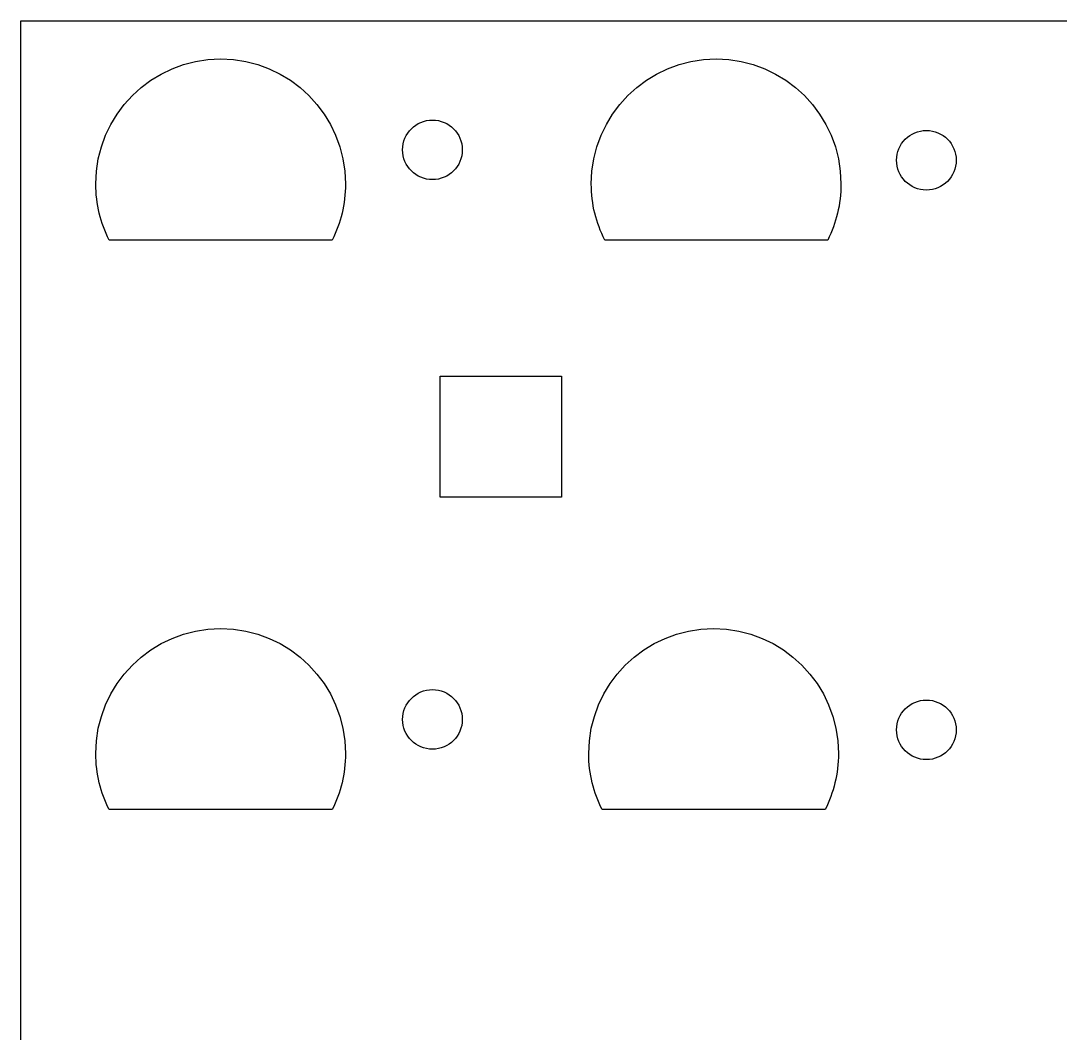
# Model space of a CAD drawing. Extents: x -370 to 54, y -4 to 394.
# Drawn here: x -159.8 to -57, y 96.2 to 196.4 of the extents above; entities that cross this region are included whole.
import ezdxf

# ---------------------------------------------------------------- set-up
doc = ezdxf.new("R2010")
doc.units = 0
doc.layers.get('0').update_dxf_attribs({"linetype": 'CONTINUOUS'})

msp = doc.modelspace()

# ---------------------------------------------------------------- linework, layer by layer
at = {"color": 7}
for p, q in [((-159.81623, 196.362697), (48.869504, 196.362697)), ((-159.81623, 1.461009), (-159.81623, 196.362697)), ((-120.729017, 186.03574), (-120.485797, 186.183506)), ((-120.485797, 186.183506), (-120.227931, 186.307729)), ((-120.227931, 186.307729), (-119.956885, 186.40693)), ((-119.956885, 186.40693), (-119.674183, 186.479619)), ((-119.674183, 186.479619), (-119.381264, 186.524323)), ((-119.381264, 186.524323), (-119.079653, 186.539535)), ((-119.079653, 186.539535), (-118.778014, 186.524323)), ((-118.778014, 186.524323), (-118.485124, 186.479619)), ((-118.485124, 186.479619), (-118.202394, 186.40693)), ((-118.202394, 186.40693), (-117.931376, 186.307729)), ((-117.931376, 186.307729), (-117.673481, 186.183506)), ((-117.673481, 186.183506), (-117.430262, 186.03574)), ((-121.673586, 184.9957), (-121.525843, 185.238928)), ((-121.525843, 185.238928), (-121.356001, 185.466026)), ((-121.356001, 185.466026), (-121.165614, 185.675517)), ((-121.165614, 185.675517), (-120.956121, 185.865918)), ((-120.956121, 185.865918), (-120.729017, 186.03574)), ((-117.430262, 186.03574), (-117.203158, 185.865918)), ((-117.203158, 185.865918), (-116.993664, 185.675517)), ((-116.993664, 185.675517), (-116.803277, 185.466026)), ((-116.803277, 185.466026), (-116.633464, 185.238928)), ((-116.633464, 185.238928), (-116.485693, 184.9957)), ((-71.855525, 185.003117), (-71.612306, 185.150883)), ((-71.612306, 185.150883), (-71.354411, 185.275106)), ((-71.354411, 185.275106), (-71.083365, 185.374307)), ((-71.083365, 185.374307), (-70.800663, 185.446996)), ((-70.800663, 185.446996), (-70.507773, 185.4917)), ((-70.507773, 185.4917), (-70.206133, 185.506912)), ((-70.206133, 185.506912), (-69.904523, 185.4917)), ((-69.904523, 185.4917), (-69.611604, 185.446996)), ((-69.611604, 185.446996), (-69.328902, 185.374307)), ((-69.328902, 185.374307), (-69.057856, 185.275106)), ((-69.057856, 185.275106), (-68.799989, 185.150883)), ((-68.799989, 185.150883), (-68.55677, 185.003117)), ((-122.014426, 183.891175), (-121.969722, 184.184082)), ((-121.969722, 184.184082), (-121.897021, 184.466793)), ((-121.897021, 184.466793), (-121.79782, 184.737828)), ((-121.79782, 184.737828), (-121.673586, 184.9957)), ((-116.485693, 184.9957), (-116.361487, 184.737828)), ((-116.361487, 184.737828), (-116.262285, 184.466793)), ((-116.262285, 184.466793), (-116.189585, 184.184082)), ((-116.189585, 184.184082), (-116.144881, 183.891175)), ((-72.800094, 183.963077), (-72.652323, 184.206305)), ((-72.652323, 184.206305), (-72.48251, 184.433403)), ((-72.48251, 184.433403), (-72.292094, 184.642897)), ((-72.292094, 184.642897), (-72.082629, 184.833295)), ((-72.082629, 184.833295), (-71.855525, 185.003117)), ((-68.55677, 185.003117), (-68.329666, 184.833295)), ((-68.329666, 184.833295), (-68.120173, 184.642897)), ((-68.120173, 184.642897), (-67.929785, 184.433403)), ((-67.929785, 184.433403), (-67.759944, 184.206305)), ((-67.759944, 184.206305), (-67.612201, 183.963077)), ((-122.029666, 183.589553), (-122.014426, 183.891175)), ((-122.014426, 183.287934), (-122.029666, 183.589553)), ((-121.969722, 182.995027), (-122.014426, 183.287934)), ((-116.144881, 183.287934), (-116.189585, 182.995027)), ((-116.144881, 183.891175), (-116.129641, 183.589553)), ((-116.129641, 183.589553), (-116.144881, 183.287934)), ((-73.140906, 182.858552), (-73.096202, 183.15146)), ((-73.096202, 183.15146), (-73.023501, 183.43417)), ((-73.023501, 183.43417), (-72.9243, 183.705205)), ((-72.9243, 183.705205), (-72.800094, 183.963077)), ((-67.612201, 183.963077), (-67.487967, 183.705205)), ((-67.487967, 183.705205), (-67.388765, 183.43417)), ((-67.388765, 183.43417), (-67.316065, 183.15146)), ((-67.316065, 183.15146), (-67.271361, 182.858552)), ((-121.897021, 182.712316), (-121.969722, 182.995027)), ((-121.79782, 182.441281), (-121.897021, 182.712316)), ((-121.673586, 182.183409), (-121.79782, 182.441281)), ((-121.525843, 181.940182), (-121.673586, 182.183409)), ((-116.485693, 182.183409), (-116.633464, 181.940182)), ((-116.361487, 182.441281), (-116.485693, 182.183409)), ((-116.262285, 182.712316), (-116.361487, 182.441281)), ((-116.189585, 182.995027), (-116.262285, 182.712316)), ((-73.156146, 182.55693), (-73.140906, 182.858552)), ((-73.140906, 182.255311), (-73.156146, 182.55693)), ((-73.096202, 181.962404), (-73.140906, 182.255311)), ((-67.271361, 182.255311), (-67.316065, 181.962404)), ((-67.271361, 182.858552), (-67.256121, 182.55693)), ((-67.256121, 182.55693), (-67.271361, 182.255311)), ((-121.356001, 181.71308), (-121.525843, 181.940182)), ((-121.165614, 181.503589), (-121.356001, 181.71308)), ((-120.956121, 181.313191), (-121.165614, 181.503589)), ((-120.729017, 181.143367), (-120.956121, 181.313191)), ((-120.485797, 180.995604), (-120.729017, 181.143367)), ((-117.430262, 181.143367), (-117.673481, 180.995604)), ((-117.203158, 181.313191), (-117.430262, 181.143367)), ((-116.993664, 181.503589), (-117.203158, 181.313191)), ((-116.803277, 181.71308), (-116.993664, 181.503589)), ((-116.633464, 181.940182), (-116.803277, 181.71308)), ((-73.023501, 181.679693), (-73.096202, 181.962404)), ((-72.9243, 181.408658), (-73.023501, 181.679693)), ((-72.800094, 181.150786), (-72.9243, 181.408658)), ((-72.652323, 180.907559), (-72.800094, 181.150786)), ((-67.612201, 181.150786), (-67.759944, 180.907559)), ((-67.487967, 181.408658), (-67.612201, 181.150786)), ((-67.388765, 181.679693), (-67.487967, 181.408658)), ((-67.316065, 181.962404), (-67.388765, 181.679693)), ((-120.227931, 180.871381), (-120.485797, 180.995604)), ((-119.956885, 180.77218), (-120.227931, 180.871381)), ((-119.674183, 180.699488), (-119.956885, 180.77218)), ((-119.381264, 180.654784), (-119.674183, 180.699488)), ((-119.079653, 180.639572), (-119.381264, 180.654784)), ((-118.778014, 180.654784), (-119.079653, 180.639572)), ((-118.485124, 180.699488), (-118.778014, 180.654784)), ((-118.202394, 180.77218), (-118.485124, 180.699488)), ((-117.931376, 180.871381), (-118.202394, 180.77218)), ((-117.673481, 180.995604), (-117.931376, 180.871381)), ((-72.48251, 180.680457), (-72.652323, 180.907559)), ((-72.292094, 180.470967), (-72.48251, 180.680457)), ((-72.082629, 180.280568), (-72.292094, 180.470967)), ((-71.855525, 180.110744), (-72.082629, 180.280568)), ((-71.612306, 179.962981), (-71.855525, 180.110744)), ((-68.55677, 180.110744), (-68.799989, 179.962981)), ((-68.329666, 180.280568), (-68.55677, 180.110744)), ((-68.120173, 180.470967), (-68.329666, 180.280568)), ((-67.929785, 180.680457), (-68.120173, 180.470967)), ((-67.759944, 180.907559), (-67.929785, 180.680457)), ((-71.354411, 179.838758), (-71.612306, 179.962981)), ((-71.083365, 179.739557), (-71.354411, 179.838758)), ((-70.800663, 179.666865), (-71.083365, 179.739557)), ((-70.507773, 179.622161), (-70.800663, 179.666865)), ((-70.206133, 179.606921), (-70.507773, 179.622161)), ((-69.904523, 179.622161), (-70.206133, 179.606921)), ((-69.611604, 179.666865), (-69.904523, 179.622161)), ((-69.328902, 179.739557), (-69.611604, 179.666865)), ((-69.057856, 179.838758), (-69.328902, 179.739557)), ((-68.799989, 179.962981), (-69.057856, 179.838758)), ((-118.31644, 161.202433), (-106.316436, 161.202433)), ((-118.31644, 149.202432), (-118.31644, 161.202433)), ((-106.316436, 161.202433), (-106.316436, 149.202432)), ((-106.316436, 149.202432), (-118.31644, 149.202432)), ((-120.956121, 129.495021), (-120.729017, 129.664842)), ((-120.729017, 129.664842), (-120.485797, 129.812608)), ((-120.485797, 129.812608), (-120.227931, 129.936831)), ((-120.227931, 129.936831), (-119.956885, 130.036032)), ((-119.956885, 130.036032), (-119.674183, 130.108721)), ((-119.674183, 130.108721), (-119.381264, 130.153425)), ((-119.381264, 130.153425), (-119.079653, 130.168637)), ((-119.079653, 130.168637), (-118.778014, 130.153425)), ((-118.778014, 130.153425), (-118.485124, 130.108721)), ((-118.485124, 130.108721), (-118.202394, 130.036032)), ((-118.202394, 130.036032), (-117.931376, 129.936831)), ((-117.931376, 129.936831), (-117.673481, 129.812608)), ((-117.673481, 129.812608), (-117.430262, 129.664842)), ((-117.430262, 129.664842), (-117.203158, 129.495021)), ((-121.79782, 128.366931), (-121.673586, 128.624803)), ((-121.673586, 128.624803), (-121.525843, 128.86803)), ((-121.525843, 128.86803), (-121.356001, 129.095129)), ((-121.356001, 129.095129), (-121.165614, 129.304622)), ((-121.165614, 129.304622), (-120.956121, 129.495021)), ((-117.203158, 129.495021), (-116.993664, 129.304622)), ((-116.993664, 129.304622), (-116.803277, 129.095129)), ((-116.803277, 129.095129), (-116.633464, 128.86803)), ((-116.633464, 128.86803), (-116.485693, 128.624803)), ((-116.485693, 128.624803), (-116.361487, 128.366931)), ((-72.082629, 128.462398), (-71.855525, 128.632219)), ((-71.855525, 128.632219), (-71.612306, 128.779985)), ((-71.612306, 128.779985), (-71.354411, 128.904208)), ((-71.354411, 128.904208), (-71.083365, 129.003409)), ((-71.083365, 129.003409), (-70.800663, 129.076099)), ((-70.800663, 129.076099), (-70.507773, 129.120803)), ((-70.507773, 129.120803), (-70.206133, 129.136014)), ((-70.206133, 129.136014), (-69.904523, 129.120803)), ((-69.904523, 129.120803), (-69.611604, 129.076099)), ((-69.611604, 129.076099), (-69.328902, 129.003409)), ((-69.328902, 129.003409), (-69.057856, 128.904208)), ((-69.057856, 128.904208), (-68.799989, 128.779985)), ((-68.799989, 128.779985), (-68.55677, 128.632219)), ((-68.55677, 128.632219), (-68.329666, 128.462398)), ((-122.014426, 127.520278), (-121.969722, 127.813185)), ((-121.969722, 127.813185), (-121.897021, 128.095896)), ((-121.897021, 128.095896), (-121.79782, 128.366931)), ((-116.361487, 128.366931), (-116.262285, 128.095896)), ((-116.262285, 128.095896), (-116.189585, 127.813185)), ((-116.189585, 127.813185), (-116.144881, 127.520278)), ((-72.9243, 127.334308), (-72.800094, 127.59218)), ((-72.800094, 127.59218), (-72.652323, 127.835407)), ((-72.652323, 127.835407), (-72.48251, 128.062506)), ((-72.48251, 128.062506), (-72.292094, 128.271997)), ((-72.292094, 128.271997), (-72.082629, 128.462398)), ((-68.329666, 128.462398), (-68.120173, 128.271997)), ((-68.120173, 128.271997), (-67.929785, 128.062506)), ((-67.929785, 128.062506), (-67.759944, 127.835407)), ((-67.759944, 127.835407), (-67.612201, 127.59218)), ((-67.612201, 127.59218), (-67.487967, 127.334308)), ((-122.029666, 127.218656), (-122.014426, 127.520278)), ((-122.014426, 126.917036), (-122.029666, 127.218656)), ((-121.969722, 126.624129), (-122.014426, 126.917036)), ((-121.897021, 126.341419), (-121.969722, 126.624129)), ((-116.189585, 126.624129), (-116.262285, 126.341419)), ((-116.144881, 126.917036), (-116.189585, 126.624129)), ((-116.144881, 127.520278), (-116.129641, 127.218656)), ((-116.129641, 127.218656), (-116.144881, 126.917036)), ((-73.140906, 126.487655), (-73.096202, 126.780562)), ((-73.096202, 126.780562), (-73.023501, 127.063273)), ((-73.023501, 127.063273), (-72.9243, 127.334308)), ((-67.487967, 127.334308), (-67.388765, 127.063273)), ((-67.388765, 127.063273), (-67.316065, 126.780562)), ((-67.316065, 126.780562), (-67.271361, 126.487655)), ((-121.79782, 126.070384), (-121.897021, 126.341419)), ((-121.673586, 125.812512), (-121.79782, 126.070384)), ((-121.525843, 125.569284), (-121.673586, 125.812512)), ((-121.356001, 125.342183), (-121.525843, 125.569284)), ((-116.633464, 125.569284), (-116.803277, 125.342183)), ((-116.485693, 125.812512), (-116.633464, 125.569284)), ((-116.361487, 126.070384), (-116.485693, 125.812512)), ((-116.262285, 126.341419), (-116.361487, 126.070384)), ((-73.156146, 126.186033), (-73.140906, 126.487655)), ((-73.140906, 125.884414), (-73.156146, 126.186033)), ((-73.096202, 125.591506), (-73.140906, 125.884414)), ((-73.023501, 125.308796), (-73.096202, 125.591506)), ((-67.316065, 125.591506), (-67.388765, 125.308796)), ((-67.271361, 125.884414), (-67.316065, 125.591506)), ((-67.271361, 126.487655), (-67.256121, 126.186033)), ((-67.256121, 126.186033), (-67.271361, 125.884414)), ((-121.165614, 125.132692), (-121.356001, 125.342183)), ((-120.956121, 124.942294), (-121.165614, 125.132692)), ((-120.729017, 124.772469), (-120.956121, 124.942294)), ((-120.485797, 124.624706), (-120.729017, 124.772469)), ((-120.227931, 124.500483), (-120.485797, 124.624706)), ((-119.956885, 124.401282), (-120.227931, 124.500483)), ((-117.931376, 124.500483), (-118.202394, 124.401282)), ((-117.673481, 124.624706), (-117.931376, 124.500483)), ((-117.430262, 124.772469), (-117.673481, 124.624706)), ((-117.203158, 124.942294), (-117.430262, 124.772469)), ((-116.993664, 125.132692), (-117.203158, 124.942294)), ((-116.803277, 125.342183), (-116.993664, 125.132692)), ((-72.9243, 125.037761), (-73.023501, 125.308796)), ((-72.800094, 124.779889), (-72.9243, 125.037761)), ((-72.652323, 124.536661), (-72.800094, 124.779889)), ((-72.48251, 124.30956), (-72.652323, 124.536661)), ((-67.759944, 124.536661), (-67.929785, 124.30956)), ((-67.612201, 124.779889), (-67.759944, 124.536661)), ((-67.487967, 125.037761), (-67.612201, 124.779889)), ((-67.388765, 125.308796), (-67.487967, 125.037761)), ((-119.674183, 124.32859), (-119.956885, 124.401282)), ((-119.381264, 124.283886), (-119.674183, 124.32859)), ((-119.079653, 124.268646), (-119.381264, 124.283886)), ((-118.778014, 124.283886), (-119.079653, 124.268646)), ((-118.485124, 124.32859), (-118.778014, 124.283886)), ((-118.202394, 124.401282), (-118.485124, 124.32859)), ((-72.292094, 124.100069), (-72.48251, 124.30956)), ((-72.082629, 123.909671), (-72.292094, 124.100069)), ((-71.855525, 123.739846), (-72.082629, 123.909671)), ((-71.612306, 123.592083), (-71.855525, 123.739846)), ((-71.354411, 123.46786), (-71.612306, 123.592083)), ((-71.083365, 123.368659), (-71.354411, 123.46786)), ((-69.057856, 123.46786), (-69.328902, 123.368659)), ((-68.799989, 123.592083), (-69.057856, 123.46786)), ((-68.55677, 123.739846), (-68.799989, 123.592083)), ((-68.329666, 123.909671), (-68.55677, 123.739846)), ((-68.120173, 124.100069), (-68.329666, 123.909671)), ((-67.929785, 124.30956), (-68.120173, 124.100069)), ((-70.800663, 123.295967), (-71.083365, 123.368659)), ((-70.507773, 123.251263), (-70.800663, 123.295967)), ((-70.206133, 123.236052), (-70.507773, 123.251263)), ((-69.904523, 123.251263), (-70.206133, 123.236052)), ((-69.611604, 123.295967), (-69.904523, 123.251263)), ((-69.328902, 123.368659), (-69.611604, 123.295967))]:
    msp.add_line(p, q, dxfattribs=at)
at = {"color": 5}
for p, q in [((-142.530768, 192.331886), (-141.304287, 192.519313)), ((-141.304287, 192.519313), (-140.041342, 192.583171)), ((-140.041342, 192.583171), (-138.778426, 192.519313)), ((-138.778426, 192.519313), (-137.551945, 192.331886)), ((-93.499963, 192.331886), (-92.273481, 192.519313)), ((-92.273481, 192.519313), (-91.010565, 192.583171)), ((-91.010565, 192.583171), (-89.747649, 192.519313)), ((-89.747649, 192.519313), (-88.521167, 192.331886)), ((-145.929373, 191.090388), (-144.849506, 191.611203)), ((-144.849506, 191.611203), (-143.714577, 192.027109)), ((-143.714577, 192.027109), (-142.530768, 192.331886)), ((-137.551945, 192.331886), (-136.368135, 192.027109)), ((-136.368135, 192.027109), (-135.233207, 191.611203)), ((-135.233207, 191.611203), (-134.15334, 191.090388)), ((-96.898567, 191.090388), (-95.818729, 191.611203)), ((-95.818729, 191.611203), (-94.683772, 192.027109)), ((-94.683772, 192.027109), (-93.499963, 192.331886)), ((-88.521167, 192.331886), (-87.33733, 192.027109)), ((-87.33733, 192.027109), (-86.202401, 191.611203)), ((-86.202401, 191.611203), (-85.122563, 191.090388)), ((-147.898945, 189.758908), (-146.947913, 190.470884)), ((-146.947913, 190.470884), (-145.929373, 191.090388)), ((-134.15334, 191.090388), (-133.1348, 190.470884)), ((-133.1348, 190.470884), (-132.183767, 189.758908)), ((-98.86814, 189.758908), (-97.917107, 190.470884)), ((-97.917107, 190.470884), (-96.898567, 191.090388)), ((-85.122563, 191.090388), (-84.103995, 190.470884)), ((-84.103995, 190.470884), (-83.152962, 189.758908)), ((-148.776233, 188.960688), (-147.898945, 189.758908)), ((-132.183767, 189.758908), (-131.306451, 188.960688)), ((-99.745456, 188.960688), (-98.86814, 189.758908)), ((-83.152962, 189.758908), (-82.275674, 188.960688)), ((-149.573595, 188.082435), (-148.776233, 188.960688)), ((-131.306451, 188.960688), (-130.509117, 188.082435)), ((-100.542818, 188.082435), (-99.745456, 188.960688)), ((-82.275674, 188.960688), (-81.478312, 188.082435)), ((-150.284795, 187.130375), (-149.573595, 188.082435)), ((-130.509117, 188.082435), (-129.797889, 187.130375)), ((-101.254018, 187.130375), (-100.542818, 188.082435)), ((-81.478312, 188.082435), (-80.767112, 187.130375)), ((-150.903652, 186.110726), (-150.284795, 187.130375)), ((-129.797889, 187.130375), (-129.17906, 186.110726)), ((-101.872847, 186.110726), (-101.254018, 187.130375)), ((-80.767112, 187.130375), (-80.148283, 186.110726)), ((-151.423901, 185.029708), (-150.903652, 186.110726)), ((-129.17906, 186.110726), (-128.658812, 185.029708)), ((-102.393095, 185.029708), (-101.872847, 186.110726)), ((-80.148283, 186.110726), (-79.628035, 185.029708)), ((-151.83936, 183.89354), (-151.423901, 185.029708)), ((-128.658812, 185.029708), (-128.243353, 183.89354)), ((-102.808555, 183.89354), (-102.393095, 185.029708)), ((-79.628035, 185.029708), (-79.212575, 183.89354)), ((-152.143793, 182.708447), (-151.83936, 183.89354)), ((-128.243353, 183.89354), (-127.938919, 182.708447)), ((-103.113016, 182.708444), (-102.808555, 183.89354)), ((-79.212575, 183.89354), (-78.908114, 182.708447)), ((-152.331019, 181.480642), (-152.143793, 182.708447)), ((-127.938919, 182.708447), (-127.751693, 181.480642)), ((-103.300242, 181.480642), (-103.113016, 182.708444)), ((-78.908114, 182.708447), (-78.720888, 181.480642)), ((-152.394801, 180.216348), (-152.331019, 181.480642)), ((-127.751693, 181.480642), (-127.687883, 180.216348)), ((-103.364024, 180.216348), (-103.300242, 181.480642)), ((-78.720888, 181.480642), (-78.657106, 180.216348)), ((-152.389298, 179.842856), (-152.394943, 180.216348)), ((-152.394943, 180.216348), (-152.394801, 180.216348)), ((-127.687883, 180.216348), (-127.693527, 179.842957)), ((-103.358493, 179.842856), (-103.364137, 180.216348)), ((-103.364137, 180.216348), (-103.364024, 180.216348)), ((-78.657106, 180.216348), (-78.66275, 179.842957)), ((-152.372365, 179.472247), (-152.389298, 179.842856)), ((-152.344707, 179.104661), (-152.372365, 179.472247)), ((-152.306127, 178.74023), (-152.344707, 179.104661)), ((-127.737272, 179.104861), (-127.775174, 178.740442)), ((-127.709896, 179.472414), (-127.737272, 179.104861)), ((-127.693527, 179.842957), (-127.709896, 179.472414)), ((-103.341559, 179.472247), (-103.358493, 179.842856)), ((-103.313902, 179.104661), (-103.341559, 179.472247)), ((-103.275322, 178.74023), (-103.313902, 179.104661)), ((-78.706495, 179.104861), (-78.744397, 178.740442)), ((-78.679119, 179.472414), (-78.706495, 179.104861)), ((-78.66275, 179.842957), (-78.679119, 179.472414)), ((-152.256936, 178.379099), (-152.306127, 178.74023)), ((-152.197331, 178.021396), (-152.256936, 178.379099)), ((-152.127481, 177.667267), (-152.197331, 178.021396)), ((-127.882277, 178.021568), (-127.95114, 177.667396)), ((-127.823575, 178.379296), (-127.882277, 178.021568)), ((-127.775174, 178.740442), (-127.823575, 178.379296)), ((-103.226131, 178.379099), (-103.275322, 178.74023)), ((-103.166525, 178.021396), (-103.226131, 178.379099)), ((-103.096675, 177.667267), (-103.166525, 178.021396)), ((-78.851472, 178.021568), (-78.920363, 177.667396)), ((-78.79277, 178.379296), (-78.851472, 178.021568)), ((-78.744397, 178.740442), (-78.79277, 178.379296)), ((-152.047583, 177.316845), (-152.127481, 177.667267)), ((-151.957837, 176.970268), (-152.047583, 177.316845)), ((-151.858382, 176.627676), (-151.957837, 176.970268)), ((-128.11878, 176.970299), (-128.217219, 176.627659)), ((-128.030021, 177.316927), (-128.11878, 176.970299)), ((-127.95114, 177.667396), (-128.030021, 177.316927)), ((-103.016806, 177.316845), (-103.096675, 177.667267)), ((-102.927031, 176.970268), (-103.016806, 177.316845)), ((-102.827605, 176.627676), (-102.927031, 176.970268)), ((-79.087974, 176.970299), (-79.186413, 176.627659)), ((-78.999244, 177.316927), (-79.087974, 176.970299)), ((-78.920363, 177.667396), (-78.999244, 177.316927)), ((-151.749472, 176.289201), (-151.858382, 176.627676)), ((-151.631249, 175.954985), (-151.749472, 176.289201)), ((-151.503882, 175.625166), (-151.631249, 175.954985)), ((-128.442601, 175.954897), (-128.569206, 175.625061)), ((-128.325197, 176.289144), (-128.442601, 175.954897)), ((-128.217219, 176.627659), (-128.325197, 176.289144)), ((-102.718667, 176.289201), (-102.827605, 176.627676)), ((-102.600444, 175.954985), (-102.718667, 176.289201)), ((-102.473105, 175.625166), (-102.600444, 175.954985)), ((-79.411796, 175.954897), (-79.538429, 175.625061)), ((-79.29442, 176.289144), (-79.411796, 175.954897)), ((-79.186413, 176.627659), (-79.29442, 176.289144)), ((-151.367597, 175.299877), (-151.503882, 175.625166)), ((-151.222563, 174.979258), (-151.367597, 175.299877)), ((-151.068978, 174.663446), (-151.222563, 174.979258)), ((-128.849538, 174.979196), (-129.002925, 174.663446)), ((-128.704899, 175.299781), (-128.849538, 174.979196)), ((-128.569206, 175.625061), (-128.704899, 175.299781)), ((-102.33682, 175.299877), (-102.473105, 175.625166)), ((-102.191786, 174.979258), (-102.33682, 175.299877)), ((-102.038173, 174.663446), (-102.191786, 174.979258)), ((-79.818732, 174.979196), (-79.97212, 174.663446)), ((-79.674122, 175.299781), (-79.818732, 174.979196)), ((-79.538429, 175.625061), (-79.674122, 175.299781)), ((-149.689843, 174.663446), (-151.068978, 174.663446)), ((-148.310707, 174.663446), (-149.689843, 174.663446)), ((-146.9316, 174.663446), (-148.310707, 174.663446)), ((-145.552465, 174.663446), (-146.9316, 174.663446)), ((-144.173329, 174.663446), (-145.552465, 174.663446)), ((-142.794194, 174.663446), (-144.173329, 174.663446)), ((-141.415087, 174.663446), (-142.794194, 174.663446)), ((-140.035952, 174.663446), (-141.415087, 174.663446)), ((-138.656816, 174.663446), (-140.035952, 174.663446)), ((-137.277681, 174.663446), (-138.656816, 174.663446)), ((-135.898574, 174.663446), (-137.277681, 174.663446)), ((-134.519439, 174.663446), (-135.898574, 174.663446)), ((-133.140303, 174.663446), (-134.519439, 174.663446)), ((-131.761168, 174.663446), (-133.140303, 174.663446)), ((-130.382061, 174.663446), (-131.761168, 174.663446)), ((-129.002925, 174.663446), (-130.382061, 174.663446)), ((-100.659065, 174.663446), (-102.038173, 174.663446)), ((-99.27993, 174.663446), (-100.659065, 174.663446)), ((-97.900795, 174.663446), (-99.27993, 174.663446)), ((-96.521659, 174.663446), (-97.900795, 174.663446)), ((-95.142552, 174.663446), (-96.521659, 174.663446)), ((-93.763417, 174.663446), (-95.142552, 174.663446)), ((-92.384282, 174.663446), (-93.763417, 174.663446)), ((-91.005146, 174.663446), (-92.384282, 174.663446)), ((-89.626039, 174.663446), (-91.005146, 174.663446)), ((-88.246904, 174.663446), (-89.626039, 174.663446)), ((-86.867769, 174.663446), (-88.246904, 174.663446)), ((-85.488633, 174.663446), (-86.867769, 174.663446)), ((-84.109526, 174.663446), (-85.488633, 174.663446)), ((-82.730391, 174.663446), (-84.109526, 174.663446)), ((-81.351255, 174.663446), (-82.730391, 174.663446)), ((-79.97212, 174.663446), (-81.351255, 174.663446)), ((-143.714577, 135.6562), (-142.530768, 135.960977)), ((-142.530768, 135.960977), (-141.304287, 136.148404)), ((-141.304287, 136.148404), (-140.041342, 136.212262)), ((-140.041342, 136.212262), (-138.778426, 136.148404)), ((-138.778426, 136.148404), (-137.551945, 135.960977)), ((-137.551945, 135.960977), (-136.368135, 135.6562)), ((-94.934978, 135.655966), (-93.751169, 135.960743)), ((-93.751169, 135.960743), (-92.524687, 136.14817)), ((-92.524687, 136.14817), (-91.261771, 136.212028)), ((-91.261771, 136.212028), (-89.998855, 136.14817)), ((-89.998855, 136.14817), (-88.772373, 135.960743)), ((-88.772373, 135.960743), (-87.588536, 135.655966)), ((-145.929373, 134.719479), (-144.849506, 135.240295)), ((-144.849506, 135.240295), (-143.714577, 135.6562)), ((-136.368135, 135.6562), (-135.233207, 135.240295)), ((-135.233207, 135.240295), (-134.15334, 134.719479)), ((-97.149773, 134.719245), (-96.069935, 135.24006)), ((-96.069935, 135.24006), (-94.934978, 135.655966)), ((-87.588536, 135.655966), (-86.453607, 135.24006)), ((-86.453607, 135.24006), (-85.373769, 134.719245)), ((-147.898945, 133.388), (-146.947913, 134.099976)), ((-146.947913, 134.099976), (-145.929373, 134.719479)), ((-134.15334, 134.719479), (-133.1348, 134.099976)), ((-133.1348, 134.099976), (-132.183767, 133.388)), ((-99.119346, 133.387765), (-98.168313, 134.099742)), ((-98.168313, 134.099742), (-97.149773, 134.719245)), ((-85.373769, 134.719245), (-84.355201, 134.099742)), ((-84.355201, 134.099742), (-83.404168, 133.387765)), ((-148.776233, 132.589779), (-147.898945, 133.388)), ((-132.183767, 133.388), (-131.306451, 132.589779)), ((-99.996662, 132.589545), (-99.119346, 133.387765)), ((-83.404168, 133.387765), (-82.52688, 132.589545)), ((-150.284795, 130.759467), (-149.573595, 131.711526)), ((-149.573595, 131.711526), (-148.776233, 132.589779)), ((-131.306451, 132.589779), (-130.509117, 131.711526)), ((-130.509117, 131.711526), (-129.797889, 130.759467)), ((-101.505224, 130.759232), (-100.794024, 131.711292)), ((-100.794024, 131.711292), (-99.996662, 132.589545)), ((-82.52688, 132.589545), (-81.729518, 131.711292)), ((-81.729518, 131.711292), (-81.018318, 130.759232)), ((-150.903652, 129.739817), (-150.284795, 130.759467)), ((-129.797889, 130.759467), (-129.17906, 129.739817)), ((-102.124053, 129.739583), (-101.505224, 130.759232)), ((-81.018318, 130.759232), (-80.399489, 129.739583)), ((-151.423901, 128.658799), (-150.903652, 129.739817)), ((-129.17906, 129.739817), (-128.658812, 128.658799)), ((-102.644301, 128.658565), (-102.124053, 129.739583)), ((-80.399489, 129.739583), (-79.879241, 128.658565)), ((-151.83936, 127.522632), (-151.423901, 128.658799)), ((-128.658812, 128.658799), (-128.243353, 127.522632)), ((-103.059761, 127.522397), (-102.644301, 128.658565)), ((-79.879241, 128.658565), (-79.463781, 127.522397)), ((-152.143793, 126.337535), (-151.83936, 127.522632)), ((-128.243353, 127.522632), (-127.938919, 126.337538)), ((-103.364222, 126.337301), (-103.059761, 127.522397)), ((-79.463781, 127.522397), (-79.15932, 126.337304)), ((-152.331019, 125.109733), (-152.143793, 126.337535)), ((-127.938919, 126.337538), (-127.751693, 125.109733)), ((-103.551448, 125.109499), (-103.364222, 126.337301)), ((-79.15932, 126.337304), (-78.972094, 125.109499)), ((-152.394801, 123.84544), (-152.331019, 125.109733)), ((-127.751693, 125.109733), (-127.687883, 123.84544)), ((-103.61523, 123.845206), (-103.551448, 125.109499)), ((-78.972094, 125.109499), (-78.908312, 123.845206)), ((-152.389298, 123.471947), (-152.394943, 123.84544)), ((-152.394943, 123.84544), (-152.394801, 123.84544)), ((-152.372365, 123.101338), (-152.389298, 123.471947)), ((-127.693527, 123.472049), (-127.709896, 123.101505)), ((-127.687883, 123.84544), (-127.693527, 123.472049)), ((-103.609981, 123.471713), (-103.615625, 123.845206)), ((-103.615625, 123.845206), (-103.61523, 123.845206)), ((-103.593048, 123.101104), (-103.609981, 123.471713)), ((-78.913956, 123.471814), (-78.930325, 123.101271)), ((-78.908312, 123.845206), (-78.913956, 123.471814)), ((-152.344707, 122.733752), (-152.372365, 123.101338)), ((-152.306127, 122.369322), (-152.344707, 122.733752)), ((-127.737272, 122.733953), (-127.775174, 122.369533)), ((-127.709896, 123.101505), (-127.737272, 122.733953)), ((-103.565108, 122.733518), (-103.593048, 123.101104)), ((-103.526528, 122.369087), (-103.565108, 122.733518)), ((-78.957701, 122.733719), (-78.995603, 122.369299)), ((-78.930325, 123.101271), (-78.957701, 122.733719)), ((-152.256936, 122.00819), (-152.306127, 122.369322)), ((-152.197331, 121.650488), (-152.256936, 122.00819)), ((-152.127481, 121.296358), (-152.197331, 121.650488)), ((-127.882277, 121.65066), (-127.95114, 121.296488)), ((-127.823575, 122.008388), (-127.882277, 121.65066)), ((-127.775174, 122.369533), (-127.823575, 122.008388)), ((-103.477337, 122.007956), (-103.526528, 122.369087)), ((-103.417731, 121.650253), (-103.477337, 122.007956)), ((-103.347881, 121.296124), (-103.417731, 121.650253)), ((-79.102678, 121.650425), (-79.171569, 121.296254)), ((-79.043976, 122.008153), (-79.102678, 121.650425)), ((-78.995603, 122.369299), (-79.043976, 122.008153)), ((-152.047583, 120.945937), (-152.127481, 121.296358)), ((-151.957837, 120.599359), (-152.047583, 120.945937)), ((-151.858382, 120.256767), (-151.957837, 120.599359)), ((-128.11878, 120.59939), (-128.217219, 120.25675)), ((-128.030021, 120.946019), (-128.11878, 120.59939)), ((-127.95114, 121.296488), (-128.030021, 120.946019)), ((-103.268012, 120.945702), (-103.347881, 121.296124)), ((-103.178237, 120.599125), (-103.268012, 120.945702)), ((-103.078811, 120.256533), (-103.178237, 120.599125)), ((-79.33918, 120.599156), (-79.437619, 120.256516)), ((-79.25045, 120.945784), (-79.33918, 120.599156)), ((-79.171569, 121.296254), (-79.25045, 120.945784)), ((-151.749472, 119.918292), (-151.858382, 120.256767)), ((-151.631249, 119.584076), (-151.749472, 119.918292)), ((-151.503882, 119.254257), (-151.631249, 119.584076)), ((-128.442601, 119.583989), (-128.569206, 119.254153)), ((-128.325197, 119.918236), (-128.442601, 119.583989)), ((-128.217219, 120.25675), (-128.325197, 119.918236)), ((-102.969873, 119.918058), (-103.078811, 120.256533)), ((-102.85165, 119.583842), (-102.969873, 119.918058)), ((-102.724311, 119.254023), (-102.85165, 119.583842)), ((-79.663002, 119.583754), (-79.789635, 119.253919)), ((-79.545626, 119.918002), (-79.663002, 119.583754)), ((-79.437619, 120.256516), (-79.545626, 119.918002)), ((-151.367597, 118.928968), (-151.503882, 119.254257)), ((-151.222563, 118.608349), (-151.367597, 118.928968)), ((-151.068978, 118.292537), (-151.222563, 118.608349)), ((-149.689843, 118.292537), (-151.068978, 118.292537)), ((-148.310707, 118.292537), (-149.689843, 118.292537)), ((-146.9316, 118.292537), (-148.310707, 118.292537)), ((-145.552465, 118.292537), (-146.9316, 118.292537)), ((-144.173329, 118.292537), (-145.552465, 118.292537)), ((-142.794194, 118.292537), (-144.173329, 118.292537)), ((-141.415087, 118.292537), (-142.794194, 118.292537)), ((-140.035952, 118.292537), (-141.415087, 118.292537)), ((-138.656816, 118.292537), (-140.035952, 118.292537)), ((-137.277681, 118.292537), (-138.656816, 118.292537)), ((-135.898574, 118.292537), (-137.277681, 118.292537)), ((-134.519439, 118.292537), (-135.898574, 118.292537)), ((-133.140303, 118.292537), (-134.519439, 118.292537)), ((-131.761168, 118.292537), (-133.140303, 118.292537)), ((-130.382061, 118.292537), (-131.761168, 118.292537)), ((-129.002925, 118.292537), (-130.382061, 118.292537)), ((-128.849538, 118.608287), (-129.002925, 118.292537)), ((-128.704899, 118.928872), (-128.849538, 118.608287)), ((-128.569206, 119.254153), (-128.704899, 118.928872)), ((-102.588026, 118.928734), (-102.724311, 119.254023)), ((-102.442992, 118.608115), (-102.588026, 118.928734)), ((-102.289379, 118.292303), (-102.442992, 118.608115)), ((-100.910271, 118.292303), (-102.289379, 118.292303)), ((-99.531136, 118.292303), (-100.910271, 118.292303)), ((-98.152001, 118.292303), (-99.531136, 118.292303)), ((-96.772865, 118.292303), (-98.152001, 118.292303)), ((-95.393758, 118.292303), (-96.772865, 118.292303)), ((-94.014623, 118.292303), (-95.393758, 118.292303)), ((-92.635488, 118.292303), (-94.014623, 118.292303)), ((-91.256352, 118.292303), (-92.635488, 118.292303)), ((-89.877245, 118.292303), (-91.256352, 118.292303)), ((-88.49811, 118.292303), (-89.877245, 118.292303)), ((-87.118975, 118.292303), (-88.49811, 118.292303)), ((-85.739839, 118.292303), (-87.118975, 118.292303)), ((-84.360732, 118.292303), (-85.739839, 118.292303)), ((-82.981597, 118.292303), (-84.360732, 118.292303)), ((-81.602461, 118.292303), (-82.981597, 118.292303)), ((-80.223326, 118.292303), (-81.602461, 118.292303)), ((-80.069938, 118.608053), (-80.223326, 118.292303)), ((-79.925328, 118.928638), (-80.069938, 118.608053)), ((-79.789635, 119.253919), (-79.925328, 118.928638))]:
    msp.add_line(p, q, dxfattribs=at)

doc.saveas('drawing.dxf')
